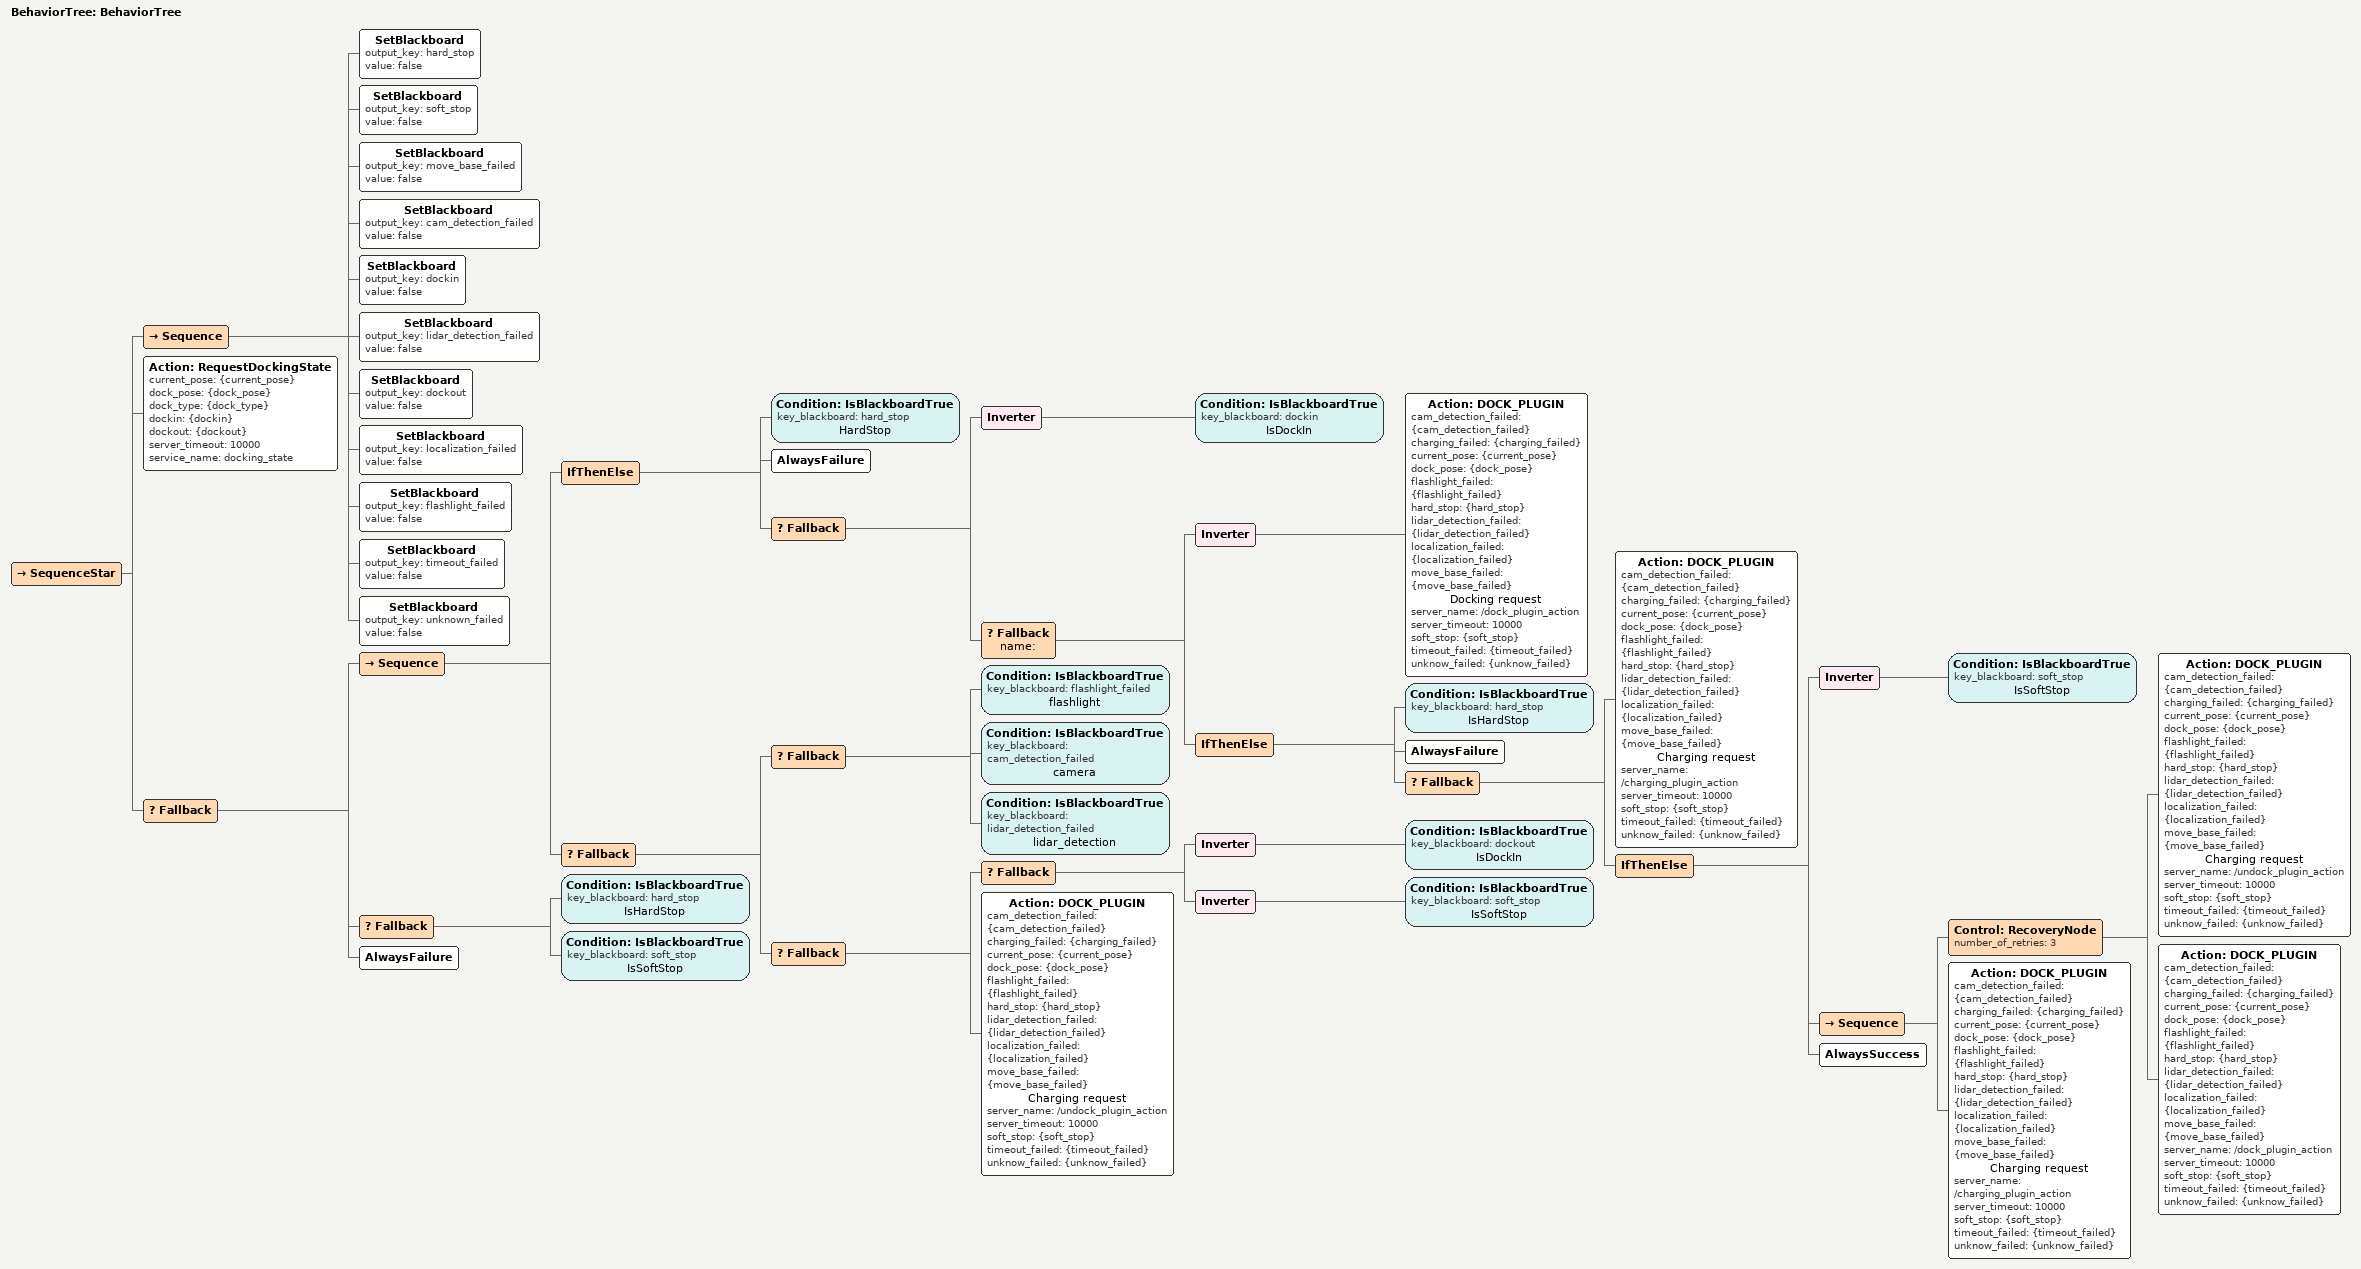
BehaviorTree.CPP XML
<?xml version="1.0"?>
<root main_tree_to_execute="BehaviorTree">
    <BehaviorTree ID="BehaviorTree">
        <SequenceStar>
            <Sequence>
                <SetBlackboard output_key="hard_stop" value="false"/>
                <SetBlackboard output_key="soft_stop" value="false"/>
                <SetBlackboard output_key="move_base_failed" value="false"/>
                <SetBlackboard output_key="cam_detection_failed" value="false"/>
                <SetBlackboard output_key="dockin" value="false"/>
                <SetBlackboard output_key="lidar_detection_failed" value="false"/>
                <SetBlackboard output_key="dockout" value="false"/>
                <SetBlackboard output_key="localization_failed" value="false"/>
                <SetBlackboard output_key="flashlight_failed" value="false"/>
                <SetBlackboard output_key="timeout_failed" value="false"/>
                <SetBlackboard output_key="unknown_failed" value="false"/>
            </Sequence>
            <Action ID="RequestDockingState" current_pose="{current_pose}" dock_pose="{dock_pose}" dock_type="{dock_type}" dockin="{dockin}" dockout="{dockout}" server_timeout="10000" service_name="docking_state"/>
            <Fallback>
                <Sequence>
                    <IfThenElse>
                        <Condition ID="IsBlackboardTrue" key_blackboard="hard_stop" name="HardStop"/>
                        <AlwaysFailure/>
                        <Fallback>
                            <Inverter>
                                <Condition ID="IsBlackboardTrue" key_blackboard="dockin" name="IsDockIn"/>
                            </Inverter>
                            <Fallback name="">
                                <Inverter>
                                    <Action ID="DOCK_PLUGIN" cam_detection_failed="{cam_detection_failed}" charging_failed="{charging_failed}" current_pose="{current_pose}" dock_pose="{dock_pose}" flashlight_failed="{flashlight_failed}" hard_stop="{hard_stop}" lidar_detection_failed="{lidar_detection_failed}" localization_failed="{localization_failed}" move_base_failed="{move_base_failed}" name="Docking request" server_name="/dock_plugin_action" server_timeout="10000" soft_stop="{soft_stop}" timeout_failed="{timeout_failed}" unknow_failed="{unknow_failed}"/>
                                </Inverter>
                                <IfThenElse>
                                    <Condition ID="IsBlackboardTrue" key_blackboard="hard_stop" name="IsHardStop"/>
                                    <AlwaysFailure/>
                                    <Fallback>
                                        <Action ID="DOCK_PLUGIN" cam_detection_failed="{cam_detection_failed}" charging_failed="{charging_failed}" current_pose="{current_pose}" dock_pose="{dock_pose}" flashlight_failed="{flashlight_failed}" hard_stop="{hard_stop}" lidar_detection_failed="{lidar_detection_failed}" localization_failed="{localization_failed}" move_base_failed="{move_base_failed}" name="Charging request" server_name="/charging_plugin_action" server_timeout="10000" soft_stop="{soft_stop}" timeout_failed="{timeout_failed}" unknow_failed="{unknow_failed}"/>
                                        <IfThenElse>
                                            <Inverter>
                                                <Condition ID="IsBlackboardTrue" key_blackboard="soft_stop" name="IsSoftStop"/>
                                            </Inverter>
                                            <Sequence>
                                                <Control ID="RecoveryNode" number_of_retries="3">
                                                    <Action ID="DOCK_PLUGIN" cam_detection_failed="{cam_detection_failed}" charging_failed="{charging_failed}" current_pose="{current_pose}" dock_pose="{dock_pose}" flashlight_failed="{flashlight_failed}" hard_stop="{hard_stop}" lidar_detection_failed="{lidar_detection_failed}" localization_failed="{localization_failed}" move_base_failed="{move_base_failed}" name="Charging request" server_name="/undock_plugin_action" server_timeout="10000" soft_stop="{soft_stop}" timeout_failed="{timeout_failed}" unknow_failed="{unknow_failed}"/>
                                                    <Action ID="DOCK_PLUGIN" cam_detection_failed="{cam_detection_failed}" charging_failed="{charging_failed}" current_pose="{current_pose}" dock_pose="{dock_pose}" flashlight_failed="{flashlight_failed}" hard_stop="{hard_stop}" lidar_detection_failed="{lidar_detection_failed}" localization_failed="{localization_failed}" move_base_failed="{move_base_failed}" server_name="/dock_plugin_action" server_timeout="10000" soft_stop="{soft_stop}" timeout_failed="{timeout_failed}" unknow_failed="{unknow_failed}"/>
                                                </Control>
                                                <Action ID="DOCK_PLUGIN" cam_detection_failed="{cam_detection_failed}" charging_failed="{charging_failed}" current_pose="{current_pose}" dock_pose="{dock_pose}" flashlight_failed="{flashlight_failed}" hard_stop="{hard_stop}" lidar_detection_failed="{lidar_detection_failed}" localization_failed="{localization_failed}" move_base_failed="{move_base_failed}" name="Charging request" server_name="/charging_plugin_action" server_timeout="10000" soft_stop="{soft_stop}" timeout_failed="{timeout_failed}" unknow_failed="{unknow_failed}"/>
                                            </Sequence>
                                            <AlwaysSuccess/>
                                        </IfThenElse>
                                    </Fallback>
                                </IfThenElse>
                            </Fallback>
                        </Fallback>
                    </IfThenElse>
                    <Fallback>
                        <Fallback>
                            <Condition ID="IsBlackboardTrue" key_blackboard="flashlight_failed" name="flashlight"/>
                            <Condition ID="IsBlackboardTrue" key_blackboard="cam_detection_failed" name="camera"/>
                            <Condition ID="IsBlackboardTrue" key_blackboard="lidar_detection_failed" name="lidar_detection"/>
                        </Fallback>
                        <Fallback>
                            <Fallback>
                                <Inverter>
                                    <Condition ID="IsBlackboardTrue" key_blackboard="dockout" name="IsDockIn"/>
                                </Inverter>
                                <Inverter>
                                    <Condition ID="IsBlackboardTrue" key_blackboard="soft_stop" name="IsSoftStop"/>
                                </Inverter>
                            </Fallback>
                            <Action ID="DOCK_PLUGIN" cam_detection_failed="{cam_detection_failed}" charging_failed="{charging_failed}" current_pose="{current_pose}" dock_pose="{dock_pose}" flashlight_failed="{flashlight_failed}" hard_stop="{hard_stop}" lidar_detection_failed="{lidar_detection_failed}" localization_failed="{localization_failed}" move_base_failed="{move_base_failed}" name="Charging request" server_name="/undock_plugin_action" server_timeout="10000" soft_stop="{soft_stop}" timeout_failed="{timeout_failed}" unknow_failed="{unknow_failed}"/>
                        </Fallback>
                    </Fallback>
                </Sequence>
                <Fallback>
                    <Condition ID="IsBlackboardTrue" key_blackboard="hard_stop" name="IsHardStop"/>
                    <Condition ID="IsBlackboardTrue" key_blackboard="soft_stop" name="IsSoftStop"/>
                </Fallback>
                <AlwaysFailure/>
            </Fallback>
        </SequenceStar>
    </BehaviorTree>
</root>
